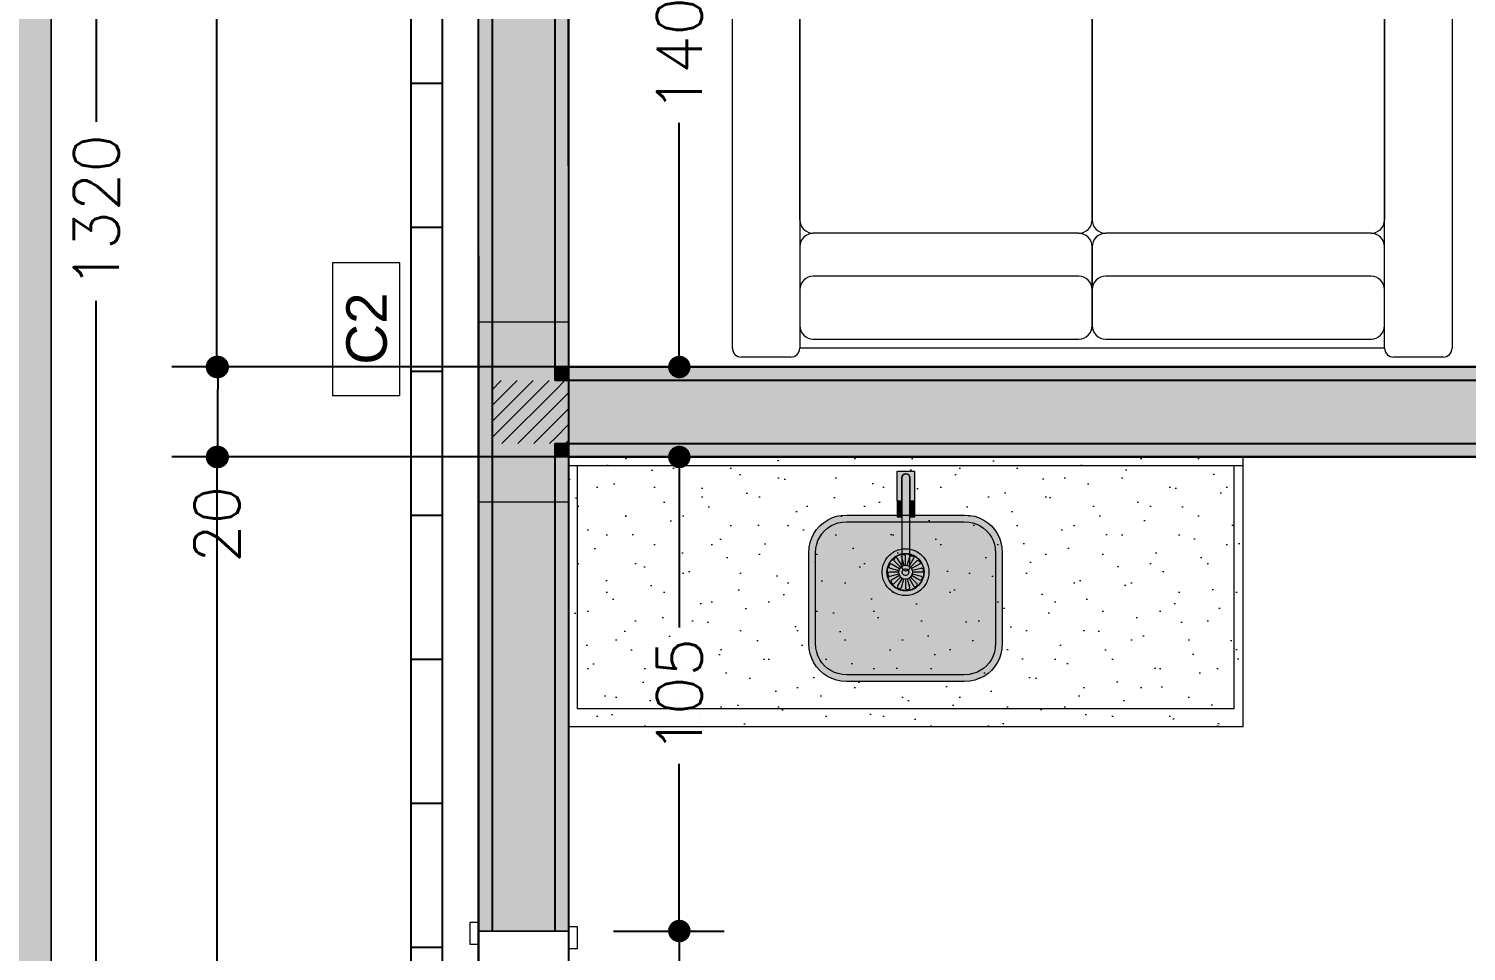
# Model space of a CAD drawing. Header units: metres. Extents: x -1783 to 21505, y -57 to 13660.
# Drawn here: x 11848.8 to 12168.4, y 10536.3 to 10741.4 of the extents above; entities that cross this region are included whole.
import ezdxf

# ---------------------------------------------------------------- set-up
doc = ezdxf.new("R2010")
doc.units = ezdxf.units.M
doc.header["$MEASUREMENT"] = 0
for name, color, linetype in [('colorida chamar atenção', 10, 'Continuous'), ('Concreto moldado in loco_Pilares.IFC Model', 7, 'Continuous'), ('cotas', 7, 'Continuous'), ('COTAS EXECUTIVO.EXEC', 7, 'Continuous'), ('Janelas Archicad', 7, 'Continuous'), ('LOUCAS-METAIS.ARQ', 7, 'Continuous'), ('Marcadores de Janela Archicad', 7, 'Continuous'), ('PAREDE CONSTRUIR', 7, 'Continuous'), ('Portas Archicad', 7, 'Continuous'), ('TERRENO.ARQ', 7, 'Continuous')]:
    doc.layers.add(name, color=color, linetype=linetype)
for name, color, linetype, lineweight in [('Concreto moldado in loco_Pilares.IFC Model_Caneta_No__241', 7, 'Continuous', 13), ('Concreto moldado in loco_Pilares.IFC Model_Caneta_No__4', 7, 'Continuous', 20), ('Janelas Archicad_Caneta_No__3', 7, 'Continuous', 25), ('LAJES.EST_Caneta_No__241', 7, 'Continuous', 13), ('MOBILIÁRIO_Caneta_No__96', 252, 'Continuous', 0), ('PAREDE CONSTRUIR_Caneta_No__241', 7, 'Continuous', 13), ('PAREDE CONSTRUIR_Caneta_No__3', 7, 'Continuous', 25), ('Portas Archicad_Caneta_No__241', 7, 'Continuous', 13), ('Portas Archicad_Caneta_No__96', 252, 'Continuous', 0), ('TERRENO.ARQ_Caneta_No__241', 7, 'Continuous', 13)]:
    doc.layers.add(name, color=color, linetype=linetype, lineweight=lineweight)
for name, color, linetype, lineweight, true_color in [('LOUCAS-METAIS.ARQ_Caneta_No__13', 7, 'Continuous', 0, 0xaaaaaa), ('LOUCAS-METAIS.ARQ_Caneta_No__16', 7, 'Continuous', 0, 0xc9c9c9), ('LOUCAS-METAIS.ARQ_Caneta_No__18', 7, 'Continuous', 0, 0xdfdfdf), ('LOUCAS-METAIS.ARQ_Caneta_No__19', 7, 'Continuous', 0, 0xe9e9e9), ('Marcadores de Janela Archicad_Caneta_No__9', 7, 'Continuous', 5, 0x020202), ('Portas Archicad_Caneta_No__9', 7, 'Continuous', 5, 0x020202)]:
    doc.layers.add(name, color=color, linetype=linetype, lineweight=lineweight, true_color=true_color)
doc.styles.add('GENERATED_STYLE_1', font='arial.ttf')
doc.styles.add('R80', font='romans.shx', dxfattribs={"height": 10})
doc.dimstyles.new('1-50', dxfattribs={"dimtxt": 10, "dimasz": 5, "dimexe": 10, "dimexo": 10, "dimgap": 3, "dimtad": 1, "dimdec": 1, "dimrnd": 1, "dimdsep": 46, "dimtxsty": 'R80', "dimblk": 'DOT', "dimcen": 0, "dimclrd": 252, "dimclre": 252, "dimclrt": 252, "dimadec": 0, "dimazin": 0, "dimtfac": 1, "dimtdec": 1, "dimtix": 1, "dimtmove": 2, "dimatfit": 3, "dimldrblk": 'DOT', "dimfxl": 1, "dimtolj": 1, "dimarcsym": 0})
pattern_1 = [(45, (18585.2446, 16071.2687), (-1.76776695, 1.76776695), [])]
pattern_2 = [(45, (18585.245, 16091.269), (-6.363961, 6.363961), [0, -6, 0, -9]), (110, (18605.245, 16091.269), (8.457234, 3.078181), [0, -4.4, 0, -7.6])]

# ---------------------------------------------------------------- blocks, each defined once
blk = doc.blocks.new('_Dot')
at = {"color": 0, "linetype": 'ByBlock', "lineweight": -2}
blk.add_line((-0.5, 0), (-1, 0), dxfattribs=at)
at = {"color": 0, "linetype": 'ByBlock', "const_width": 0.5}
blk.add_lwpolyline([(-0.25, 0, 1), (0.25, 0, 1)], format="xyb", close=True, dxfattribs=at)
blk = doc.blocks.new('*D7188')
at = {"layer": 'COTAS EXECUTIVO.EXEC', "color": 252, "lineweight": -2, "transparency": 16777216}
for p, q in [((12431.34, 10646.21), (11880.68, 10646.21)), ((11890.68, 10641.21), (11890.68, 10376.67)), ((11890.68, 10081.21), (11890.68, 10344.95)), ((12421.34, 10076.21), (11880.68, 10076.21))]:
    blk.add_line(p, q, dxfattribs=at)
at = {"layer": 'COTAS EXECUTIVO.EXEC', "color": 252, "lineweight": -2, "transparency": 16777216, "xscale": 5, "yscale": 5, "zscale": 5}
for p, rotation in [((11890.68, 10646.21), 90), ((11890.68, 10076.21), 270)]:
    blk.add_blockref('_Dot', p, dxfattribs=dict(at, rotation=rotation))
at = {"layer": 'COTAS EXECUTIVO.EXEC', "color": 252, "transparency": 16777216, "insert": (11890.68, 10360.81), "char_height": 10, "attachment_point": 5, "rotation": 90, "style": 'R80'}
blk.add_mtext('\\A1;570', dxfattribs=at)
blk = doc.blocks.new('*D7189')
at = {"layer": 'COTAS EXECUTIVO.EXEC', "color": 252, "lineweight": -2, "transparency": 16777216}
for p, q in [((12441.34, 10666.21), (11880.85, 10666.21)), ((11890.85, 10651.21), (11890.85, 10661.21)), ((12431.34, 10646.21), (11880.85, 10646.21))]:
    blk.add_line(p, q, dxfattribs=at)
at = {"layer": 'COTAS EXECUTIVO.EXEC', "color": 252, "lineweight": -2, "transparency": 16777216, "xscale": 5, "yscale": 5, "zscale": 5}
for p, rotation in [((11890.85, 10666.21), 90), ((11890.85, 10646.21), 270)]:
    blk.add_blockref('_Dot', p, dxfattribs=dict(at, rotation=rotation))
at = {"layer": 'COTAS EXECUTIVO.EXEC', "color": 252, "transparency": 16777216, "insert": (11890.68, 10631.22), "char_height": 10, "attachment_point": 5, "rotation": 90, "style": 'R80'}
blk.add_mtext('\\A1;20', dxfattribs=at)
blk = doc.blocks.new('*D7190')
at = {"layer": 'COTAS EXECUTIVO.EXEC', "color": 252, "lineweight": -2, "transparency": 16777216}
for p, q in [((12003.84, 11341.25), (11880.68, 11341.25)), ((11890.68, 11336.25), (11890.68, 11005.6)), ((11890.68, 10671.21), (11890.68, 10974.37)), ((12441.34, 10666.21), (11880.68, 10666.21))]:
    blk.add_line(p, q, dxfattribs=at)
at = {"layer": 'COTAS EXECUTIVO.EXEC', "color": 252, "lineweight": -2, "transparency": 16777216, "xscale": 5, "yscale": 5, "zscale": 5}
for p, rotation in [((11890.68, 11341.25), 90), ((11890.68, 10666.21), 270)]:
    blk.add_blockref('_Dot', p, dxfattribs=dict(at, rotation=rotation))
at = {"layer": 'COTAS EXECUTIVO.EXEC', "color": 252, "transparency": 16777216, "insert": (11890.68, 10989.99), "char_height": 10, "attachment_point": 5, "rotation": 90, "style": 'R80'}
blk.add_mtext('\\A1;675', dxfattribs=at)
blk = doc.blocks.new('*D7293')
at = {"layer": 'COTAS EXECUTIVO.EXEC', "color": 252, "lineweight": -2, "transparency": 16777216}
for p, q in [((11948.84, 10710.9), (11948.84, 11429.36)), ((11968.84, 10710.9), (11968.84, 11429.36)), ((11953.84, 11419.36), (11963.84, 11419.36))]:
    blk.add_line(p, q, dxfattribs=at)
at = {"layer": 'COTAS EXECUTIVO.EXEC', "color": 252, "lineweight": -2, "transparency": 16777216, "xscale": 5, "yscale": 5, "zscale": 5, "rotation": 180}
blk.add_blockref('_Dot', (11948.84, 11419.36), dxfattribs=at)
at = {"layer": 'COTAS EXECUTIVO.EXEC', "color": 252, "lineweight": -2, "transparency": 16777216, "xscale": 5, "yscale": 5, "zscale": 5}
blk.add_blockref('_Dot', (11968.84, 11419.36), dxfattribs=at)
at = {"layer": 'COTAS EXECUTIVO.EXEC', "color": 252, "transparency": 16777216, "insert": (11931.12, 11419.36), "char_height": 10, "attachment_point": 5, "style": 'R80'}
blk.add_mtext('\\A1;20', dxfattribs=at)
blk = doc.blocks.new('*D7294')
at = {"layer": 'COTAS EXECUTIVO.EXEC', "color": 252, "lineweight": -2, "transparency": 16777216}
for p, q in [((11968.84, 10710.9), (11968.84, 11429.36)), ((12303.84, 11098.73), (12303.84, 11429.36)), ((11973.84, 11419.36), (12106.74, 11419.36)), ((12298.84, 11419.36), (12138.45, 11419.36))]:
    blk.add_line(p, q, dxfattribs=at)
at = {"layer": 'COTAS EXECUTIVO.EXEC', "color": 252, "lineweight": -2, "transparency": 16777216, "xscale": 5, "yscale": 5, "zscale": 5, "rotation": 180}
blk.add_blockref('_Dot', (11968.84, 11419.36), dxfattribs=at)
at = {"layer": 'COTAS EXECUTIVO.EXEC', "color": 252, "lineweight": -2, "transparency": 16777216, "xscale": 5, "yscale": 5, "zscale": 5}
blk.add_blockref('_Dot', (12303.84, 11419.36), dxfattribs=at)
at = {"layer": 'COTAS EXECUTIVO.EXEC', "color": 252, "transparency": 16777216, "insert": (12122.6, 11419.36), "char_height": 10, "attachment_point": 5, "style": 'R80'}
blk.add_mtext('\\A1;335', dxfattribs=at)
blk = doc.blocks.new('*D7404')
at = {"layer": 'COTAS EXECUTIVO.EXEC', "color": 252, "lineweight": -2, "transparency": 16777216}
for p, q in [((11923.84, 11361.25), (11853.83, 11361.25)), ((11863.83, 11356.25), (11863.83, 10720.73)), ((11863.83, 10046.21), (11863.83, 10680.92)), ((11926.66, 10041.21), (11853.83, 10041.21))]:
    blk.add_line(p, q, dxfattribs=at)
at = {"layer": 'COTAS EXECUTIVO.EXEC', "color": 252, "lineweight": -2, "transparency": 16777216, "xscale": 5, "yscale": 5, "zscale": 5}
for p, rotation in [((11863.83, 11361.25), 90), ((11863.83, 10041.21), 270)]:
    blk.add_blockref('_Dot', p, dxfattribs=dict(at, rotation=rotation))
at = {"layer": 'COTAS EXECUTIVO.EXEC', "color": 252, "transparency": 16777216, "insert": (11863.83, 10700.82), "char_height": 10, "attachment_point": 5, "rotation": 90, "style": 'R80'}
blk.add_mtext('\\A1;1320', dxfattribs=at)
blk = doc.blocks.new('*D7425')
at = {"layer": 'COTAS EXECUTIVO.EXEC', "color": 252, "lineweight": -2, "transparency": 16777216}
for p, q in [((11948.84, 10690.9), (11948.84, 10003.95)), ((11933.84, 10031.21), (11933.84, 10003.95)), ((11928.84, 10013.95), (11923.84, 10013.95)), ((11933.84, 10013.95), (11948.84, 10013.95)), ((11953.84, 10013.95), (11958.84, 10013.95))]:
    blk.add_line(p, q, dxfattribs=at)
at = {"layer": 'COTAS EXECUTIVO.EXEC', "color": 252, "lineweight": -2, "transparency": 16777216, "xscale": 5, "yscale": 5, "zscale": 5}
blk.add_blockref('_Dot', (11933.84, 10013.95), dxfattribs=at)
at = {"layer": 'COTAS EXECUTIVO.EXEC', "color": 252, "lineweight": -2, "transparency": 16777216, "xscale": 5, "yscale": 5, "zscale": 5, "rotation": 180}
blk.add_blockref('_Dot', (11948.84, 10013.95), dxfattribs=at)
at = {"layer": 'COTAS EXECUTIVO.EXEC', "color": 252, "transparency": 16777216, "insert": (11916.07, 10013.95), "char_height": 10, "attachment_point": 5, "style": 'R80'}
blk.add_mtext('\\A1;15', dxfattribs=at)
blk = doc.blocks.new('*D7426')
at = {"layer": 'COTAS EXECUTIVO.EXEC', "color": 252, "lineweight": -2, "transparency": 16777216}
for p, q in [((11948.84, 10690.9), (11948.84, 10003.95)), ((11968.84, 10690.9), (11968.84, 10003.95)), ((11953.84, 10013.95), (11963.84, 10013.95))]:
    blk.add_line(p, q, dxfattribs=at)
at = {"layer": 'COTAS EXECUTIVO.EXEC', "color": 252, "lineweight": -2, "transparency": 16777216, "xscale": 5, "yscale": 5, "zscale": 5, "rotation": 180}
blk.add_blockref('_Dot', (11948.84, 10013.95), dxfattribs=at)
at = {"layer": 'COTAS EXECUTIVO.EXEC', "color": 252, "lineweight": -2, "transparency": 16777216, "xscale": 5, "yscale": 5, "zscale": 5}
blk.add_blockref('_Dot', (11968.84, 10013.95), dxfattribs=at)
at = {"layer": 'COTAS EXECUTIVO.EXEC', "color": 252, "transparency": 16777216, "insert": (11986.56, 10013.95), "char_height": 10, "attachment_point": 5, "style": 'R80'}
blk.add_mtext('\\A1;20', dxfattribs=at)
blk = doc.blocks.new('*D7427')
at = {"layer": 'COTAS EXECUTIVO.EXEC', "color": 252, "lineweight": -2, "transparency": 16777216}
for p, q in [((11968.84, 10690.9), (11968.84, 10003.95)), ((12434.34, 10351.21), (12434.34, 10003.95)), ((11973.84, 10013.95), (12185.33, 10013.95)), ((12429.34, 10013.95), (12217.05, 10013.95))]:
    blk.add_line(p, q, dxfattribs=at)
at = {"layer": 'COTAS EXECUTIVO.EXEC', "color": 252, "lineweight": -2, "transparency": 16777216, "xscale": 5, "yscale": 5, "zscale": 5, "rotation": 180}
blk.add_blockref('_Dot', (11968.84, 10013.95), dxfattribs=at)
at = {"layer": 'COTAS EXECUTIVO.EXEC', "color": 252, "lineweight": -2, "transparency": 16777216, "xscale": 5, "yscale": 5, "zscale": 5}
blk.add_blockref('_Dot', (12434.34, 10013.95), dxfattribs=at)
at = {"layer": 'COTAS EXECUTIVO.EXEC', "color": 252, "transparency": 16777216, "insert": (12201.19, 10013.95), "char_height": 10, "attachment_point": 5, "style": 'R80'}
blk.add_mtext('\\A1;465', dxfattribs=at)
blk = doc.blocks.new('*D7469')
at = {"layer": 'COTAS EXECUTIVO.EXEC', "color": 252, "lineweight": -2, "transparency": 16777216}
for p, q in [((11978.84, 10805.8), (12003.47, 10805.8)), ((11993.47, 10800.8), (11993.47, 10750.75)), ((11993.47, 10671.21), (11993.47, 10720.46)), ((11978.84, 10666.21), (12003.47, 10666.21))]:
    blk.add_line(p, q, dxfattribs=at)
at = {"layer": 'COTAS EXECUTIVO.EXEC', "color": 252, "lineweight": -2, "transparency": 16777216, "xscale": 5, "yscale": 5, "zscale": 5}
for p, rotation in [((11993.47, 10805.8), 90), ((11993.47, 10666.21), 270)]:
    blk.add_blockref('_Dot', p, dxfattribs=dict(at, rotation=rotation))
at = {"layer": 'COTAS EXECUTIVO.EXEC', "color": 252, "transparency": 16777216, "insert": (11993.47, 10735.61), "char_height": 10, "attachment_point": 5, "rotation": 90, "style": 'R80'}
blk.add_mtext('\\A1;140', dxfattribs=at)
blk = doc.blocks.new('*D7472')
at = {"layer": 'COTAS EXECUTIVO.EXEC', "color": 252, "lineweight": -2, "transparency": 16777216}
for p, q in [((11978.84, 10540.84), (12003.47, 10540.84)), ((11993.47, 10535.84), (11993.47, 10356.3)), ((11993.47, 10145.84), (11993.47, 10324.59)), ((11978.84, 10140.84), (12003.47, 10140.84))]:
    blk.add_line(p, q, dxfattribs=at)
at = {"layer": 'COTAS EXECUTIVO.EXEC', "color": 252, "lineweight": -2, "transparency": 16777216, "xscale": 5, "yscale": 5, "zscale": 5}
for p, rotation in [((11993.47, 10540.84), 90), ((11993.47, 10140.84), 270)]:
    blk.add_blockref('_Dot', p, dxfattribs=dict(at, rotation=rotation))
at = {"layer": 'COTAS EXECUTIVO.EXEC', "color": 252, "transparency": 16777216, "insert": (11993.47, 10340.44), "char_height": 10, "attachment_point": 5, "rotation": 90, "style": 'R80'}
blk.add_mtext('\\A1;400', dxfattribs=at)
blk = doc.blocks.new('*D7473')
at = {"layer": 'COTAS EXECUTIVO.EXEC', "color": 252, "lineweight": -2, "transparency": 16777216}
for p, q in [((11978.84, 10646.21), (12003.47, 10646.21)), ((11993.47, 10641.21), (11993.47, 10608.27)), ((11993.47, 10545.84), (11993.47, 10577.98)), ((11978.84, 10540.84), (12003.47, 10540.84))]:
    blk.add_line(p, q, dxfattribs=at)
at = {"layer": 'COTAS EXECUTIVO.EXEC', "color": 252, "lineweight": -2, "transparency": 16777216, "xscale": 5, "yscale": 5, "zscale": 5}
for p, rotation in [((11993.47, 10646.21), 90), ((11993.47, 10540.84), 270)]:
    blk.add_blockref('_Dot', p, dxfattribs=dict(at, rotation=rotation))
at = {"layer": 'COTAS EXECUTIVO.EXEC', "color": 252, "transparency": 16777216, "insert": (11993.47, 10593.13), "char_height": 10, "attachment_point": 5, "rotation": 90, "style": 'R80'}
blk.add_mtext('\\A1;105', dxfattribs=at)
blk = doc.blocks.new('Sliding Door 26_3')
at = {"layer": 'Portas Archicad_Caneta_No__241', "color": 7, "linetype": 'Continuous', "lineweight": 13}
for p, q in [((2, 0), (2, -0.03)), ((2, 0), (2, -0.03)), ((2, 0), (2.02, 0)), ((2, 0), (2.02, 0)), ((2, -0.03), (2, -0.17)), ((2, -0.03), (2, -0.17)), ((2, -0.17), (2, -0.2)), ((2, -0.17), (2, -0.2)), ((2, -0.2), (2.01, -0.2)), ((2, -0.2), (2.01, -0.2))]:
    blk.add_line(p, q, dxfattribs=at)
at = {"layer": 'Portas Archicad_Caneta_No__9', "color": 18, "linetype": 'Continuous', "lineweight": 5, "true_color": 0x020202}
for p, q in [((2, 0), (1.95, 0)), ((1.97, 0.019), (2.02, 0.019)), ((1.97, 0), (1.97, 0.019)), ((2.02, 0), (1.97, 0)), ((2, -0.2), (2, 0)), ((2.02, 0.019), (2.02, 0)), ((1.95, -0.2), (2, -0.2)), ((1.96, -0.2), (2.01, -0.2)), ((1.96, -0.219), (1.96, -0.2)), ((2.01, -0.219), (1.96, -0.219)), ((2.01, -0.2), (2.01, -0.219))]:
    blk.add_line(p, q, dxfattribs=at)
at = {"layer": 'Portas Archicad_Caneta_No__96', "color": 252, "linetype": 'Continuous', "lineweight": 0}
for p, q in [((-2, 0), (2, 0)), ((-2, -0.2), (2, -0.2))]:
    blk.add_line(p, q, dxfattribs=at)
blk = doc.blocks.new('Cobogó 26')
at = {"layer": 'Janelas Archicad_Caneta_No__3', "color": 7, "linetype": 'Continuous', "lineweight": 25}
for p, q in [((-6.39, 0.08), (6.39, 0.08)), ((-6.41, 0), (6.41, 0)), ((-1.6, 0), (-1.6, -0.07)), ((-1.28, 0), (-1.28, -0.07)), ((-0.96, 0), (-0.96, -0.07)), ((-0.64, 0), (-0.64, -0.07)), ((-0.32, 0), (-0.32, -0.07)), ((0, 0), (0, -0.07)), ((0.32, 0), (0.32, -0.07)), ((-6.41, -0.07), (6.41, -0.07)), ((-6.41, -0.07), (6.41, -0.07))]:
    blk.add_line(p, q, dxfattribs=at)
blk = doc.blocks.new('LEM_cuba tramontina 400x340x140')
at = {"layer": 'LOUCAS-METAIS.ARQ_Caneta_No__18', "linetype": 'Continuous', "lineweight": 0, "true_color": 0xdfdfdf}
blk.add_hatch(color=254, dxfattribs=at).paths.add_polyline_path([(0.0843, 0.43), (0.0718, 0.4292), (0.0612, 0.4271), (0.051, 0.4236), (0.0413, 0.4188), (0.0324, 0.4128), (0.0243, 0.4057), (0.0172, 0.3976), (0.0112, 0.3887), (0.0064, 0.379), (0.0029, 0.3688), (0.0008, 0.3582), (0, 0.3457), (0, 0.0843), (0.0008, 0.0718), (0.0029, 0.0612), (0.0064, 0.051), (0.0112, 0.0413), (0.0172, 0.0324), (0.0243, 0.0243), (0.0324, 0.0172), (0.0413, 0.0112), (0.051, 0.0064), (0.0612, 0.0029), (0.0718, 0.0008), (0.0843, 0), (0.2857, 0), (0.2982, 0.0008), (0.3088, 0.0029), (0.319, 0.0064), (0.3287, 0.0112), (0.3376, 0.0172), (0.3457, 0.0243), (0.3528, 0.0324), (0.3588, 0.0413), (0.3636, 0.051), (0.3671, 0.0612), (0.3692, 0.0718), (0.37, 0.0843), (0.37, 0.3457), (0.3692, 0.3582), (0.3671, 0.3688), (0.3636, 0.379), (0.3588, 0.3887), (0.3528, 0.3976), (0.3457, 0.4057), (0.3376, 0.4128), (0.3287, 0.4188), (0.319, 0.4236), (0.3088, 0.4271), (0.2982, 0.4292), (0.2857, 0.43)])
at = {"layer": 'LOUCAS-METAIS.ARQ_Caneta_No__13', "color": 253, "linetype": 'Continuous', "lineweight": 0, "true_color": 0xaaaaaa, "flags": 128}
for points in [[(0.0843, 0.43), (0.0718, 0.4292), (0.0612, 0.4271), (0.051, 0.4236), (0.0413, 0.4188), (0.0324, 0.4128), (0.0243, 0.4057), (0.0172, 0.3976), (0.0112, 0.3887), (0.0064, 0.379), (0.0029, 0.3688), (0.0008, 0.3582), (0, 0.3457), (0, 0.0843), (0.0008, 0.0718), (0.0029, 0.0612), (0.0064, 0.051), (0.0112, 0.0413), (0.0172, 0.0324), (0.0243, 0.0243), (0.0324, 0.0172), (0.0413, 0.0112), (0.051, 0.0064), (0.0612, 0.0029), (0.0718, 0.0008), (0.0843, 0), (0.2857, 0), (0.2982, 0.0008), (0.3088, 0.0029), (0.319, 0.0064), (0.3287, 0.0112), (0.3376, 0.0172), (0.3457, 0.0243), (0.3528, 0.0324), (0.3588, 0.0413), (0.3636, 0.051), (0.3671, 0.0612), (0.3692, 0.0718), (0.37, 0.0843), (0.37, 0.3457), (0.3692, 0.3582), (0.3671, 0.3688), (0.3636, 0.379), (0.3588, 0.3887), (0.3528, 0.3976), (0.3457, 0.4057), (0.3376, 0.4128), (0.3287, 0.4188), (0.319, 0.4236), (0.3088, 0.4271), (0.2982, 0.4292), (0.2857, 0.43)], [(0.3049, 0.0174), (0.3132, 0.0203), (0.3211, 0.0242), (0.3285, 0.0291), (0.3351, 0.0349), (0.3409, 0.0415), (0.3458, 0.0489), (0.3497, 0.0568), (0.3526, 0.0651), (0.3543, 0.0738), (0.355, 0.0848), (0.355, 0.3452), (0.3543, 0.3562), (0.3526, 0.3649), (0.3497, 0.3732), (0.3458, 0.3811), (0.3409, 0.3885), (0.3351, 0.3951), (0.3285, 0.4009), (0.3211, 0.4058), (0.3132, 0.4097), (0.3049, 0.4126), (0.2962, 0.4143), (0.2852, 0.415), (0.0848, 0.415), (0.0738, 0.4143), (0.0651, 0.4126), (0.0568, 0.4097), (0.0489, 0.4058), (0.0415, 0.4009), (0.0349, 0.3951), (0.0291, 0.3885), (0.0242, 0.3811), (0.0203, 0.3732), (0.0174, 0.3649), (0.0157, 0.3562), (0.015, 0.3452), (0.015, 0.0848), (0.0157, 0.0738), (0.0174, 0.0651), (0.0203, 0.0568), (0.0242, 0.0489), (0.0291, 0.0415), (0.0349, 0.0349), (0.0415, 0.0291), (0.0489, 0.0242), (0.0568, 0.0203), (0.0651, 0.0174), (0.0738, 0.0157), (0.0848, 0.015), (0.2852, 0.015), (0.2962, 0.0157)], [(0.1671, 0.1819), (0.1691, 0.1844), (0.1709, 0.1871), (0.1726, 0.1899), (0.174, 0.1929), (0.1753, 0.1959), (0.1765, 0.1989), (0.1774, 0.2021), (0.1781, 0.2053), (0.1786, 0.2085), (0.1789, 0.2117), (0.179, 0.215), (0.1789, 0.2183), (0.1786, 0.2215), (0.1781, 0.2247), (0.1774, 0.2279), (0.1765, 0.2311), (0.1753, 0.2341), (0.174, 0.2371), (0.1726, 0.2401), (0.1709, 0.2429), (0.1691, 0.2456), (0.1671, 0.2481), (0.1649, 0.2506), (0.1626, 0.2529), (0.1601, 0.2551), (0.1576, 0.2571), (0.1549, 0.2589), (0.152, 0.2606), (0.1491, 0.2621), (0.1461, 0.2633), (0.1431, 0.2645), (0.1399, 0.2654), (0.1367, 0.2661), (0.1335, 0.2666), (0.1303, 0.2669), (0.127, 0.267), (0.1237, 0.2669), (0.1205, 0.2666), (0.1173, 0.2661), (0.1141, 0.2654), (0.1109, 0.2645), (0.1079, 0.2633), (0.1049, 0.2621), (0.1019, 0.2606), (0.0991, 0.2589), (0.0964, 0.2571), (0.0939, 0.2551), (0.0914, 0.2529), (0.0891, 0.2506), (0.0869, 0.2481), (0.0849, 0.2456), (0.0831, 0.2429), (0.0814, 0.2401), (0.0799, 0.2371), (0.0787, 0.2341), (0.0775, 0.2311), (0.0766, 0.2279), (0.0759, 0.2247), (0.0754, 0.2215), (0.0751, 0.2183), (0.075, 0.215), (0.0751, 0.2117), (0.0754, 0.2085), (0.0759, 0.2053), (0.0766, 0.2021), (0.0775, 0.1989), (0.0787, 0.1959), (0.0799, 0.1929), (0.0814, 0.1899), (0.0831, 0.1871), (0.0849, 0.1844), (0.0869, 0.1819), (0.0891, 0.1794), (0.0914, 0.1771), (0.0939, 0.1749), (0.0964, 0.1729), (0.0991, 0.1711), (0.1019, 0.1694), (0.1049, 0.1679), (0.1079, 0.1667), (0.1109, 0.1655), (0.1141, 0.1646), (0.1173, 0.1639), (0.1205, 0.1634), (0.1237, 0.1631), (0.127, 0.163), (0.1303, 0.1631), (0.1335, 0.1634), (0.1367, 0.1639), (0.1399, 0.1646), (0.1431, 0.1655), (0.1461, 0.1667), (0.1491, 0.1679), (0.152, 0.1694), (0.1549, 0.1711), (0.1576, 0.1729), (0.1601, 0.1749), (0.1626, 0.1771), (0.1649, 0.1794)], [(0.1475, 0.1792), (0.156, 0.1857), (0.1625, 0.1943), (0.1666, 0.2043), (0.168, 0.215), (0.1666, 0.2257), (0.1625, 0.2357), (0.156, 0.2443), (0.1475, 0.2508), (0.1376, 0.255), (0.127, 0.2564), (0.1164, 0.255), (0.1065, 0.2508), (0.098, 0.2443), (0.0915, 0.2357), (0.0874, 0.2257), (0.086, 0.215), (0.0861, 0.2176), (0.0864, 0.2201), (0.0868, 0.2227), (0.0873, 0.2252), (0.0881, 0.2277), (0.0889, 0.2301), (0.0899, 0.2325), (0.0911, 0.2347), (0.0924, 0.237), (0.0939, 0.2391), (0.0955, 0.2411), (0.0972, 0.2431), (0.099, 0.2449), (0.1009, 0.2466), (0.1029, 0.2482), (0.1051, 0.2496), (0.1073, 0.2509), (0.1096, 0.2521), (0.1119, 0.2531), (0.1144, 0.254), (0.1168, 0.2547), (0.1194, 0.2553), (0.1219, 0.2557), (0.1245, 0.2559), (0.127, 0.256), (0.1296, 0.2559), (0.1322, 0.2557), (0.1347, 0.2553), (0.1372, 0.2547), (0.1397, 0.254), (0.1421, 0.2531), (0.1445, 0.2521), (0.1468, 0.2509), (0.149, 0.2496), (0.1511, 0.2482), (0.1532, 0.2466), (0.1551, 0.2449), (0.1569, 0.2431), (0.1586, 0.2411), (0.1602, 0.2391), (0.1617, 0.237), (0.163, 0.2347), (0.1641, 0.2325), (0.1652, 0.2301), (0.166, 0.2277), (0.1667, 0.2252), (0.1673, 0.2227), (0.1677, 0.2201), (0.168, 0.2176), (0.168, 0.215), (0.168, 0.2124), (0.1677, 0.2099), (0.1673, 0.2073), (0.1667, 0.2048), (0.166, 0.2023), (0.1652, 0.1999), (0.1641, 0.1975), (0.163, 0.1953), (0.1617, 0.193), (0.1602, 0.1909), (0.1586, 0.1889), (0.1569, 0.1869), (0.1551, 0.1851), (0.1532, 0.1834), (0.1511, 0.1818), (0.149, 0.1804), (0.1468, 0.1791), (0.1445, 0.1779), (0.1421, 0.1769), (0.1397, 0.176), (0.1372, 0.1753), (0.1347, 0.1747), (0.1322, 0.1743), (0.1296, 0.1741), (0.127, 0.174), (0.1245, 0.1741), (0.1219, 0.1743), (0.1194, 0.1747), (0.1168, 0.1753), (0.1144, 0.176), (0.1119, 0.1769), (0.1096, 0.1779), (0.1073, 0.1791), (0.1051, 0.1804), (0.1029, 0.1818), (0.1009, 0.1834), (0.099, 0.1851), (0.0972, 0.1869), (0.0955, 0.1889), (0.0939, 0.1909), (0.0924, 0.193), (0.0911, 0.1953), (0.0899, 0.1975), (0.0889, 0.1999), (0.0881, 0.2023), (0.0873, 0.2048), (0.0868, 0.2073), (0.0864, 0.2099), (0.0861, 0.2124), (0.086, 0.215), (0.0874, 0.2043), (0.0915, 0.1943), (0.098, 0.1857), (0.1065, 0.1792), (0.1164, 0.175), (0.127, 0.1736), (0.1376, 0.175)], [(0.1279, 0.2078), (0.1297, 0.2083), (0.1314, 0.2092), (0.1327, 0.2106), (0.1336, 0.2122), (0.1341, 0.214), (0.1341, 0.2159), (0.1336, 0.2178), (0.1327, 0.2194), (0.1314, 0.2207), (0.1298, 0.2217), (0.1279, 0.2222), (0.1261, 0.2222), (0.1243, 0.2217), (0.1226, 0.2208), (0.1213, 0.2194), (0.1204, 0.2178), (0.1199, 0.216), (0.1199, 0.2141), (0.1204, 0.2122), (0.1213, 0.2106), (0.1226, 0.2093), (0.1242, 0.2083), (0.126, 0.2078)]]:
    blk.add_lwpolyline(points, close=True, dxfattribs=at)
for points in [[(0.1122, 0.2191), (0.1116, 0.2151), (0.0916, 0.215), (0.0907, 0.2152), (0.0898, 0.2157), (0.089, 0.2166), (0.0885, 0.2176), (0.0883, 0.2189), (0.0883, 0.2202), (0.0886, 0.2214), (0.0892, 0.2226), (0.0899, 0.2235), (0.0909, 0.2241), (0.0919, 0.2244), (0.0929, 0.2243), (0.1122, 0.2191), (0.1137, 0.2229), (0.1162, 0.2261), (0.1194, 0.2285)], [(0.1137, 0.2229), (0.0964, 0.2329), (0.0956, 0.2335), (0.0951, 0.2344), (0.0949, 0.2355), (0.095, 0.2367), (0.0954, 0.2379), (0.096, 0.239), (0.0969, 0.24), (0.098, 0.2407), (0.0991, 0.2411), (0.1002, 0.2411), (0.1012, 0.2408), (0.102, 0.2403), (0.1162, 0.2261)], [(0.1231, 0.23), (0.1194, 0.2285), (0.1093, 0.2459), (0.109, 0.2469), (0.109, 0.2479), (0.1093, 0.249), (0.11, 0.25), (0.111, 0.2508), (0.1121, 0.2514), (0.1133, 0.2518), (0.1146, 0.2519), (0.1157, 0.2517), (0.1167, 0.2512), (0.1174, 0.2504), (0.1179, 0.2495), (0.1231, 0.23), (0.1271, 0.2305), (0.1311, 0.23), (0.1348, 0.2284), (0.1379, 0.2259), (0.1404, 0.2227), (0.1419, 0.2189), (0.1424, 0.2149), (0.1624, 0.215), (0.1633, 0.2148), (0.1642, 0.2143), (0.165, 0.2134), (0.1655, 0.2124), (0.1657, 0.2111), (0.1657, 0.2098), (0.1654, 0.2086), (0.1648, 0.2074), (0.1641, 0.2065), (0.1631, 0.2059), (0.1621, 0.2056), (0.1611, 0.2057), (0.1418, 0.2109), (0.1403, 0.2071), (0.1576, 0.1971), (0.1584, 0.1965), (0.1589, 0.1956), (0.1591, 0.1945), (0.159, 0.1933), (0.1586, 0.1921), (0.158, 0.191), (0.1571, 0.19), (0.156, 0.1893), (0.1549, 0.1889), (0.1538, 0.1889), (0.1528, 0.1892), (0.152, 0.1897), (0.1378, 0.2039), (0.1403, 0.2071)], [(0.1271, 0.2305), (0.127, 0.2507), (0.1272, 0.2517), (0.1277, 0.2526), (0.1285, 0.2534), (0.1296, 0.2539), (0.1308, 0.2541), (0.1321, 0.2541), (0.1334, 0.2538), (0.1345, 0.2532), (0.1354, 0.2524), (0.136, 0.2515), (0.1363, 0.2505), (0.1362, 0.2495), (0.1311, 0.23)], [(0.1348, 0.2284), (0.1447, 0.2459), (0.1453, 0.2467), (0.1462, 0.2472), (0.1473, 0.2474), (0.1485, 0.2473), (0.1497, 0.2469), (0.1508, 0.2463), (0.1517, 0.2454), (0.1524, 0.2443), (0.1528, 0.2432), (0.1529, 0.2421), (0.1526, 0.2411), (0.152, 0.2402), (0.1379, 0.2259)], [(0.1404, 0.2227), (0.1576, 0.2328), (0.1586, 0.2332), (0.1596, 0.2332), (0.1607, 0.2328), (0.1616, 0.2322), (0.1625, 0.2312), (0.1631, 0.2301), (0.1634, 0.2288), (0.1635, 0.2276), (0.1633, 0.2264), (0.1628, 0.2254), (0.1621, 0.2247), (0.1612, 0.2242), (0.1419, 0.2189)], [(0.1116, 0.2151), (0.1121, 0.2111), (0.0928, 0.2058), (0.0919, 0.2053), (0.0912, 0.2046), (0.0907, 0.2036), (0.0905, 0.2024), (0.0906, 0.2012), (0.0909, 0.1999), (0.0915, 0.1988), (0.0924, 0.1978), (0.0933, 0.1972), (0.0944, 0.1968), (0.0954, 0.1968), (0.0964, 0.1972), (0.1136, 0.2073), (0.1161, 0.2041), (0.102, 0.1898), (0.1014, 0.1889), (0.1011, 0.1879), (0.1012, 0.1868), (0.1016, 0.1857), (0.1023, 0.1846), (0.1032, 0.1837), (0.1043, 0.1831), (0.1055, 0.1827), (0.1067, 0.1826), (0.1078, 0.1828), (0.1087, 0.1833), (0.1093, 0.1841), (0.1192, 0.2016), (0.1229, 0.2), (0.1178, 0.1805), (0.1177, 0.1795), (0.118, 0.1785), (0.1186, 0.1776), (0.1195, 0.1768), (0.1206, 0.1762), (0.1219, 0.1759), (0.1232, 0.1759), (0.1244, 0.1761), (0.1255, 0.1766), (0.1263, 0.1774), (0.1268, 0.1783), (0.127, 0.1793), (0.1269, 0.1995), (0.1309, 0.2), (0.1361, 0.1805), (0.1366, 0.1796), (0.1373, 0.1788), (0.1383, 0.1783), (0.1394, 0.1781), (0.1407, 0.1782), (0.1419, 0.1786), (0.143, 0.1792), (0.144, 0.18), (0.1446, 0.181), (0.145, 0.1821), (0.145, 0.1831), (0.1447, 0.1841), (0.1346, 0.2015), (0.1378, 0.2039)], [(0.1121, 0.2111), (0.1136, 0.2073)], [(0.1161, 0.2041), (0.1192, 0.2016)], [(0.1229, 0.2), (0.1269, 0.1995)], [(0.1309, 0.2), (0.1346, 0.2015)], [(0.1418, 0.2109), (0.1424, 0.2149)]]:
    blk.add_lwpolyline(points, dxfattribs=at)
blk = doc.blocks.new('Sofa 26[95]_6', base_point=(-64.1999, -53.1787))
at = {"layer": 'MOBILIÁRIO_Caneta_No__96', "color": 252, "linetype": 'Continuous', "lineweight": 0}
for p, q in [((-65.7999, -54.0087), (-65.7999, -53.1987)), ((-65.7799, -53.1787), (-65.6699, -53.1787)), ((-65.6499, -53.1987), (-65.6499, -54.0087)), ((-65.6499, -53.7234), (-65.6499, -53.2087)), ((-65.6199, -53.1787), (-65.0299, -53.1787)), ((-64.9999, -53.7234), (-64.9999, -53.2087)), ((-64.9999, -53.2087), (-64.9999, -53.7234)), ((-64.9699, -53.1787), (-64.3799, -53.1787)), ((-64.3499, -54.0087), (-64.3499, -53.1987)), ((-64.3499, -53.2087), (-64.3499, -53.7234)), ((-64.3299, -53.1787), (-64.2199, -53.1787)), ((-64.1999, -53.1987), (-64.1999, -54.0087)), ((-65.0299, -53.7534), (-65.6199, -53.7534)), ((-65.0299, -53.7534), (-65.6199, -53.7534)), ((-64.3799, -53.7534), (-64.9699, -53.7534)), ((-64.3799, -53.7534), (-64.9699, -53.7534)), ((-65.6499, -53.7834), (-65.6499, -53.9587)), ((-64.9999, -53.7834), (-64.9999, -53.9587)), ((-64.9999, -53.9587), (-64.9999, -53.7834)), ((-64.3499, -53.9587), (-64.3499, -53.7834)), ((-65.0299, -53.8487), (-65.6199, -53.8487)), ((-64.3799, -53.8487), (-64.9699, -53.8487)), ((-64.3499, -54.0087), (-65.6499, -54.0087)), ((-65.6199, -53.9887), (-65.0299, -53.9887)), ((-64.9699, -53.9887), (-64.3799, -53.9887)), ((-65.6699, -54.0287), (-65.7799, -54.0287)), ((-64.2199, -54.0287), (-64.3299, -54.0287))]:
    blk.add_line(p, q, dxfattribs=at)
for centre, radius, start, end in [((-65.7799, -53.1987), 0.02, 90, 180), ((-65.6699, -53.1987), 0.02, 0, 90), ((-65.6199, -53.2087), 0.03, 90, 180), ((-65.0299, -53.2087), 0.03, 0, 90), ((-64.9699, -53.2087), 0.03, 90, 180), ((-64.3799, -53.2087), 0.03, 0, 90), ((-64.3299, -53.1987), 0.02, 90, 180), ((-64.2199, -53.1987), 0.02, 0, 90), ((-65.6199, -53.7234), 0.03, 180, 270), ((-65.6199, -53.7834), 0.03, 90, 180), ((-65.0299, -53.7234), 0.03, 270, 0), ((-65.0299, -53.7834), 0.03, 0, 90), ((-64.9699, -53.7234), 0.03, 180, 270), ((-64.9699, -53.7834), 0.03, 90, 180), ((-64.3799, -53.7234), 0.03, 270, 0), ((-64.3799, -53.7834), 0.03, 0, 90), ((-65.6199, -53.8787), 0.03, 90, 180), ((-65.0299, -53.8787), 0.03, 0, 90), ((-64.9699, -53.8787), 0.03, 90, 180), ((-64.3799, -53.8787), 0.03, 0, 90), ((-65.6199, -53.9587), 0.03, 180, 270), ((-65.0299, -53.9587), 0.03, 270, 0), ((-64.9699, -53.9587), 0.03, 180, 270), ((-64.3799, -53.9587), 0.03, 270, 0), ((-65.7799, -54.0087), 0.02, 180, 270), ((-65.6699, -54.0087), 0.02, 270, 0), ((-64.3299, -54.0087), 0.02, 180, 270), ((-64.2199, -54.0087), 0.02, 270, 0)]:
    blk.add_arc(centre, radius, start, end, dxfattribs=at)
blk = doc.blocks.new('Tap 26_2')
at = {"layer": 'LOUCAS-METAIS.ARQ_Caneta_No__19', "linetype": 'Continuous', "lineweight": 0, "true_color": 0xe9e9e9}
for points in [[(-0.02, -0.021), (-0.009, -0.021), (-0.009, 0.03, -1), (0.009, 0.03), (0.009, -0.021), (0.02, -0.021), (0.02, 0.044), (-0.02, 0.044)], [(-0.009, -0.1679, 1), (0.009, -0.1678), (0.009, 0.03, 1), (-0.009, 0.03)], [(-0.0197, -0.057), (-0.009, -0.057), (-0.009, -0.022), (-0.0197, -0.022)], [(0.0197, -0.057), (0.0197, -0.022), (0.009, -0.022), (0.009, -0.057)]]:
    blk.add_hatch(color=254, dxfattribs=at).paths.add_polyline_path(points)
at = {"layer": 'LOUCAS-METAIS.ARQ_Caneta_No__13', "color": 253, "linetype": 'Continuous', "lineweight": 0, "true_color": 0xaaaaaa, "flags": 128}
for points in [[(-0.02, -0.021), (-0.009, -0.021), (-0.009, 0.03, -1), (0.009, 0.03), (0.009, -0.021), (0.02, -0.021), (0.02, 0.044), (-0.02, 0.044)], [(-0.009, -0.1679, 1), (0.009, -0.1678), (0.009, 0.03, 1), (-0.009, 0.03)]]:
    blk.add_lwpolyline(points, format="xyb", close=True, dxfattribs=at)
for points in [[(-0.0197, -0.057), (-0.009, -0.057), (-0.009, -0.022), (-0.0197, -0.022)], [(0.0197, -0.057), (0.0197, -0.022), (0.009, -0.022), (0.009, -0.057)]]:
    blk.add_lwpolyline(points, close=True, dxfattribs=at)
blk = doc.blocks.new('W Marker 26_8')
at = {"layer": 'Marcadores de Janela Archicad_Caneta_No__9', "color": 18, "linetype": 'Continuous', "lineweight": 5, "true_color": 0x020202, "flags": 128}
blk.add_lwpolyline([(-0.1156, -0.175), (-0.1156, -0.325), (0.1794, -0.325), (0.1794, -0.175)], close=True, dxfattribs=at)
at = {"layer": 'Marcadores de Janela Archicad_Caneta_No__9', "color": 18, "lineweight": 5, "true_color": 0x020202, "insert": (0.1108, -0.2028), "char_height": 0.09, "attachment_point": 7, "rotation": 180, "style": 'GENERATED_STYLE_1'}
blk.add_mtext('\\A1;\\pt0;C2', dxfattribs=at)

msp = doc.modelspace()

# ---------------------------------------------------------------- hatches: boundary and pattern name
at = {"layer": 'colorida chamar atenção'}
h = msp.add_hatch(color=256, dxfattribs=at)
h.dxf.hatch_style = 1
h.paths.add_polyline_path([(11951.841, 10663.212), (11965.841, 10663.212), (11965.841, 10805.802), (11951.841, 10805.802)])
h = msp.add_hatch(color=256, dxfattribs=at)
h.dxf.hatch_style = 1
h.paths.add_polyline_path([(11965.841, 10649.212), (11965.841, 10663.212), (11951.841, 10663.212), (11951.841, 10649.212)])
h = msp.add_hatch(color=256, dxfattribs=at)
h.dxf.hatch_style = 1
h.paths.add_polyline_path([(11968.841, 10649.212), (11968.841, 10663.212), (11965.841, 10663.212), (11965.841, 10649.212)])
h = msp.add_hatch(color=256, dxfattribs=at)
h.dxf.hatch_style = 1
h.paths.add_polyline_path([(12306.841, 10663.212), (11968.841, 10663.212), (11968.841, 10649.212), (12306.841, 10649.212)])
h = msp.add_hatch(color=256, dxfattribs=at)
h.dxf.hatch_style = 1
h.paths.add_polyline_path([(11965.841, 10649.212), (11951.841, 10649.212), (11951.841, 10540.844), (11965.841, 10540.844)])
at = {"layer": 'Concreto moldado in loco_Pilares.IFC Model', "linetype": 'Continuous', "lineweight": 0, "true_color": 0x000000}
msp.add_hatch(color=18, dxfattribs=at).paths.add_polyline_path([(11948.845, 10636.209), (11968.845, 10636.209), (11968.845, 10676.209), (11948.845, 10676.209)])
at = {"layer": 'cotas'}
h = msp.add_hatch(color=7, dxfattribs=at)
h.dxf.hatch_style = 1
h.paths.add_polyline_path([(21504.961, 13659.963), (10304.961, 13659.963), (10304.961, 5739.963), (21504.961, 5739.963)])
h.paths.add_polyline_path([(10571.627, 13593.296), (21371.627, 13593.296), (21371.627, 5806.63), (10571.627, 5806.63)], flags=16)
at = {"layer": 'LOUCAS-METAIS.ARQ_Caneta_No__16', "linetype": 'Continuous', "lineweight": 0, "true_color": 0xc9c9c9}
h = msp.add_hatch(dxfattribs=at)
h.set_pattern_fill('HAIE_OD_LEGENDA_0006', color=9, scale=100, style=0, pattern_type=2)
h.set_pattern_definition(pattern_2)
h.paths.add_polyline_path([(11970.841, 10646.212), (11968.841, 10646.212), (11968.841, 10644.212), (11970.841, 10644.212)])
h = msp.add_hatch(dxfattribs=at)
h.set_pattern_fill('HAIE_OD_LEGENDA_0006', color=9, scale=100, style=0, pattern_type=2)
h.set_pattern_definition(pattern_2)
h.paths.add_polyline_path([(12116.841, 10646.212), (11970.841, 10646.212), (11970.841, 10644.212), (12116.841, 10644.212)])
h = msp.add_hatch(dxfattribs=at)
h.set_pattern_fill('HAIE_OD_LEGENDA_0006', color=9, scale=100, style=0, pattern_type=2)
h.set_pattern_definition(pattern_2)
h.paths.add_polyline_path([(12118.841, 10646.212), (12116.841, 10646.212), (12116.841, 10644.212), (12118.841, 10644.212)])
h = msp.add_hatch(dxfattribs=at)
h.set_pattern_fill('HAIE_OD_LEGENDA_0006', color=9, scale=100, style=0, pattern_type=2)
h.set_pattern_definition(pattern_2)
h.paths.add_polyline_path([(11970.841, 10644.212), (11968.841, 10644.212), (11968.841, 10586.212), (11970.841, 10586.212)])
h = msp.add_hatch(dxfattribs=at)
h.set_pattern_fill('HAIE_OD_LEGENDA_0006', color=9, scale=100, style=0, pattern_type=2)
h.set_pattern_definition(pattern_2)
h.paths.add_polyline_path([(12116.841, 10644.212), (11970.841, 10644.212), (11970.841, 10590.212), (12116.841, 10590.212)])
h = msp.add_hatch(dxfattribs=at)
h.set_pattern_fill('HAIE_OD_LEGENDA_0006', color=9, scale=100, style=0, pattern_type=2)
h.set_pattern_definition(pattern_2)
h.paths.add_polyline_path([(12118.841, 10644.212), (12116.841, 10644.212), (12116.841, 10586.212), (12118.841, 10586.212)])
h = msp.add_hatch(dxfattribs=at)
h.set_pattern_fill('HAIE_OD_LEGENDA_0006', color=9, scale=100, style=0, pattern_type=2)
h.set_pattern_definition(pattern_2)
h.paths.add_polyline_path([(12116.841, 10590.212), (11970.841, 10590.212), (11970.841, 10586.212), (12116.841, 10586.212)])
at = {"layer": 'PAREDE CONSTRUIR', "linetype": 'Continuous', "lineweight": 0, "true_color": 0xffffff}
for points in [[(11948.841, 10540.844), (11951.841, 10540.844), (11951.841, 10805.802), (11948.841, 10805.802)], [(11965.841, 10666.212), (11968.841, 10666.212), (11968.841, 10805.802), (11965.841, 10805.802)], [(11968.841, 10663.212), (11968.841, 10666.212), (11965.841, 10666.212), (11965.841, 10663.212)], [(12303.841, 10666.212), (11968.841, 10666.212), (11968.841, 10663.212), (12303.841, 10663.212)], [(11968.841, 10646.212), (11968.841, 10649.212), (11965.841, 10649.212), (11965.841, 10646.212)], [(11968.841, 10649.212), (11968.841, 10646.212), (12328.531, 10646.212), (12328.531, 10649.212)], [(11968.841, 10646.212), (11965.841, 10646.212), (11965.841, 10540.844), (11968.841, 10540.844)]]:
    msp.add_hatch(color=7, dxfattribs=at).paths.add_polyline_path(points)
at = {"layer": 'PAREDE CONSTRUIR', "linetype": 'Continuous', "lineweight": 0, "true_color": 0x000000}
h = msp.add_hatch(dxfattribs=at)
h.set_pattern_fill('COMMON_BRICK_0006', color=18, scale=100, style=0, pattern_type=2)
h.set_pattern_definition(pattern_1)
h.paths.add_polyline_path([(11965.841, 10649.212), (11965.841, 10663.212), (11951.841, 10663.212), (11951.841, 10649.212)])
h = msp.add_hatch(dxfattribs=at)
h.set_pattern_fill('COMMON_BRICK_0006', color=18, scale=100, style=0, pattern_type=2)
h.set_pattern_definition(pattern_1)
h.paths.add_polyline_path([(11968.841, 10649.212), (11968.841, 10663.212), (11965.841, 10663.212), (11965.841, 10649.212)])
at = {"layer": 'TERRENO.ARQ', "linetype": 'Continuous', "lineweight": 0, "true_color": 0xc5d9be}
msp.add_hatch(color=9, dxfattribs=at).paths.add_polyline_path([(11703.841, 11531.251), (11703.841, 9891.212), (11703.841, 9561.112, 0.4142136), (11903.841, 9361.112), (12933.841, 9361.112), (12933.841, 9961.212), (11853.841, 9961.212), (11853.841, 11441.251), (11993.844, 11441.251), (11993.844, 11761.251), (11933.841, 11761.251, 0.4142136)])

# ---------------------------------------------------------------- linework, layer by layer
at = {"layer": 'Concreto moldado in loco_Pilares.IFC Model_Caneta_No__241', "color": 7, "linetype": 'Continuous', "lineweight": 13, "flags": 128}
msp.add_lwpolyline([(11948.845, 10636.209), (11968.845, 10636.209), (11968.845, 10676.209), (11948.845, 10676.209)], close=True, dxfattribs=at)
at = {"layer": 'Concreto moldado in loco_Pilares.IFC Model_Caneta_No__4', "color": 7, "linetype": 'Continuous', "lineweight": 20, "flags": 128}
msp.add_lwpolyline([(11948.845, 10636.209), (11968.845, 10636.209), (11968.845, 10676.209), (11948.845, 10676.209)], close=True, dxfattribs=at)
at = {"layer": 'COTAS EXECUTIVO.EXEC', "flags": 128}
for points in [[(12303.841, 11341.251), (11968.841, 11341.251), (11968.841, 10666.212), (12303.841, 10666.212)], [(12434.341, 10646.195), (11968.841, 10646.195), (11968.841, 10076.195), (12434.341, 10076.195)]]:
    msp.add_lwpolyline(points, close=True, dxfattribs=at)
at = {"layer": 'LAJES.EST_Caneta_No__241', "color": 7, "linetype": 'Continuous', "lineweight": 13, "flags": 128}
for points in [[(13693.611, 10041.212), (12933.841, 10041.212), (11933.841, 10041.212), (11933.841, 11361.251), (12073.844, 11361.251), (12073.844, 11441.251), (12073.844, 11841.251), (11993.844, 11841.251)], [(11933.841, 11441.251), (11853.841, 11441.251), (11853.841, 9961.212), (12933.841, 9961.212), (12933.841, 9361.112), (13173.645, 9361.112), (13173.645, 9841.209), (13401.961, 9841.209), (13401.961, 9361.112), (13693.611, 9361.112), (13693.611, 9491.212), (13693.611, 9961.212)], [(12073.844, 11361.251), (11933.841, 11361.251), (11933.841, 10041.212), (12933.841, 10041.212), (14183.841, 10041.212), (14183.841, 10411.212)], [(12073.844, 11361.251), (11933.841, 11361.251), (11933.841, 10041.212), (12933.841, 10041.212), (14183.841, 10041.212), (14183.841, 10411.212)], [(12073.844, 11361.251), (11933.841, 11361.251), (11933.841, 10041.212), (12933.841, 10041.212), (14183.841, 10041.212), (14183.841, 10411.212)]]:
    msp.add_lwpolyline(points, dxfattribs=at)
at = {"layer": 'LOUCAS-METAIS.ARQ_Caneta_No__13', "color": 253, "linetype": 'Continuous', "lineweight": 0, "true_color": 0xaaaaaa, "flags": 128}
for points in [[(11968.841, 10644.212), (11968.841, 10646.212)], [(12118.841, 10646.212), (12116.841, 10646.212), (11970.841, 10646.212), (11968.841, 10646.212)], [(12118.841, 10644.212), (12118.841, 10646.212)], [(12118.841, 10644.212), (12116.841, 10644.212), (11970.841, 10644.212), (11968.841, 10644.212)], [(11968.841, 10586.212), (11968.841, 10644.212)], [(11970.841, 10590.212), (11970.841, 10644.212)], [(12116.841, 10590.212), (12116.841, 10644.212)], [(12118.841, 10586.212), (12118.841, 10644.212)], [(12116.841, 10590.212), (11970.841, 10590.212)], [(12118.841, 10586.212), (12116.841, 10586.212), (11970.841, 10586.212), (11968.841, 10586.212)]]:
    msp.add_lwpolyline(points, dxfattribs=at)
at = {"layer": 'PAREDE CONSTRUIR_Caneta_No__241', "color": 7, "linetype": 'Continuous', "lineweight": 13}
for p, q in [((11948.841, 10540.844), (11948.841, 10542.844)), ((11948.841, 10540.844), (11951.841, 10540.844)), ((11951.841, 10540.844), (11965.841, 10540.844)), ((11965.841, 10540.844), (11968.841, 10540.844)), ((11968.841, 10540.844), (11968.841, 10541.844))]:
    msp.add_line(p, q, dxfattribs=at)
at = {"layer": 'PAREDE CONSTRUIR_Caneta_No__241', "color": 7, "linetype": 'Continuous', "lineweight": 13, "flags": 128}
for points in [[(11948.841, 10805.802), (11948.841, 10540.844)], [(11968.841, 10666.212), (11968.841, 10805.802)], [(12303.841, 10666.212), (11968.841, 10666.212)], [(11968.841, 10540.844), (11968.841, 10646.212)], [(11968.841, 10646.212), (12328.531, 10646.212)]]:
    msp.add_lwpolyline(points, dxfattribs=at)
at = {"layer": 'PAREDE CONSTRUIR_Caneta_No__3', "color": 7, "linetype": 'Continuous', "lineweight": 25}
for p, q in [((11951.841, 10805.802), (11951.841, 10663.212)), ((11965.841, 10663.212), (11965.841, 10805.802)), ((11951.841, 10663.212), (11951.841, 10649.212)), ((11968.841, 10663.212), (11965.841, 10663.212)), ((11968.841, 10663.212), (11965.841, 10663.212)), ((12306.841, 10663.212), (11968.841, 10663.212)), ((11951.841, 10649.212), (11951.841, 10540.844)), ((11965.841, 10649.212), (11968.841, 10649.212)), ((11965.841, 10540.844), (11965.841, 10649.212)), ((11965.841, 10649.212), (11968.841, 10649.212)), ((11968.841, 10649.212), (12306.841, 10649.212))]:
    msp.add_line(p, q, dxfattribs=at)
at = {"layer": 'TERRENO.ARQ_Caneta_No__241', "color": 7, "linetype": 'Continuous', "lineweight": 13, "flags": 128}
msp.add_lwpolyline([(11703.841, 11531.251), (11703.841, 9891.212), (11703.841, 9561.112, 0.4142136), (11903.841, 9361.112), (12933.841, 9361.112), (12933.841, 9961.212), (11853.841, 9961.212), (11853.841, 11441.251), (11993.844, 11441.251), (11993.844, 11761.251), (11933.841, 11761.251, 0.4142136)], format="xyb", close=True, dxfattribs=at)

# ---------------------------------------------------------------- block references
at = {"layer": 'Janelas Archicad', "color": 18, "linetype": 'Continuous', "lineweight": 5, "true_color": 0x020202, "xscale": -100, "yscale": 100, "zscale": 100, "rotation": 270}
msp.add_blockref('Cobogó 26', (11940.841, 10697.212), dxfattribs=at)
at = {"layer": 'LOUCAS-METAIS.ARQ', "color": 7, "linetype": 'Continuous', "lineweight": 0, "xscale": 100, "yscale": 100, "zscale": 100}
msp.add_blockref('Tap 26_2', (12043.841, 10638.595), dxfattribs=at)
at = {"layer": 'LOUCAS-METAIS.ARQ_Caneta_No__13', "color": 253, "linetype": 'Continuous', "lineweight": 0, "true_color": 0xaaaaaa, "xscale": -100, "yscale": 100, "zscale": 100, "rotation": 90}
msp.add_blockref('LEM_cuba tramontina 400x340x140', (12065.266, 10633.308), dxfattribs=at)
at = {"layer": 'Marcadores de Janela Archicad', "color": 18, "lineweight": 5, "true_color": 0x020202, "xscale": 100, "yscale": 100, "zscale": 100, "rotation": 270}
msp.add_blockref('W Marker 26_8', (11948.841, 10677.789), dxfattribs=at)
at = {"layer": 'MOBILIÁRIO_Caneta_No__96', "color": 252, "linetype": 'Continuous', "lineweight": 0, "xscale": 100, "yscale": 100, "zscale": 100}
msp.add_blockref('Sofa 26[95]_6', (12165.259, 10753.398), dxfattribs=at)
at = {"layer": 'Portas Archicad', "color": 252, "linetype": 'Continuous', "lineweight": 0, "xscale": 100, "yscale": 100, "zscale": 100, "rotation": 90}
msp.add_blockref('Sliding Door 26_3', (11948.841, 10340.844), dxfattribs=at)

# ---------------------------------------------------------------- dimensions: what is measured, and where the dimension line sits
at = {"layer": 'COTAS EXECUTIVO.EXEC'}
for base, p1, p2, picture, middle in [((11968.841, 11419.364), (11948.841, 10700.895), (11968.841, 10700.895), '*D7293', (11931.121, 11419.364)), ((12303.841, 11419.364), (11968.841, 10700.895), (12303.841, 11088.731), '*D7294', (12122.595, 11419.364)), ((11948.841, 10013.945), (11933.841, 10041.212), (11948.841, 10700.895), '*D7425', (11916.066, 10013.945)), ((11968.841, 10013.945), (11948.841, 10700.895), (11968.841, 10700.895), '*D7426', (11986.562, 10013.945)), ((12434.341, 10013.945), (11968.841, 10700.895), (12434.341, 10361.212), '*D7427', (12201.191, 10013.945))]:
    dim = msp.add_linear_dim(base=base, p1=p1, p2=p2, dimstyle='1-50', dxfattribs=at)
    dim.commit()
    dim.dimension.update_dxf_attribs({"geometry": picture, "text_midpoint": middle, "dimtype": 160})
for base, p1, p2, picture, middle in [((11863.826, 11361.251), (11936.657, 10041.212), (11933.841, 11361.251), '*D7404', (11863.826, 10700.823)), ((11890.679, 11341.251), (12451.341, 10666.212), (12013.843, 11341.251), '*D7190', (11890.679, 10989.985)), ((11993.473, 10805.802), (11968.841, 10666.212), (11968.841, 10805.802), '*D7469', (11993.473, 10735.607)), ((11890.848, 10666.212), (12441.341, 10646.212), (12451.341, 10666.212), '*D7189', (11890.679, 10631.216)), ((11890.679, 10646.212), (12431.341, 10076.212), (12441.341, 10646.212), '*D7188', (11890.679, 10360.812)), ((11993.473, 10646.212), (11968.841, 10540.844), (11968.841, 10646.212), '*D7473', (11993.473, 10593.128)), ((11993.473, 10540.844), (11968.841, 10140.844), (11968.841, 10540.844), '*D7472', (11993.473, 10340.444))]:
    dim = msp.add_linear_dim(base=base, p1=p1, p2=p2, angle=90, dimstyle='1-50', dxfattribs=at)
    dim.commit()
    dim.dimension.update_dxf_attribs({"geometry": picture, "text_midpoint": middle, "dimtype": 160})

doc.saveas('drawing.dxf')
